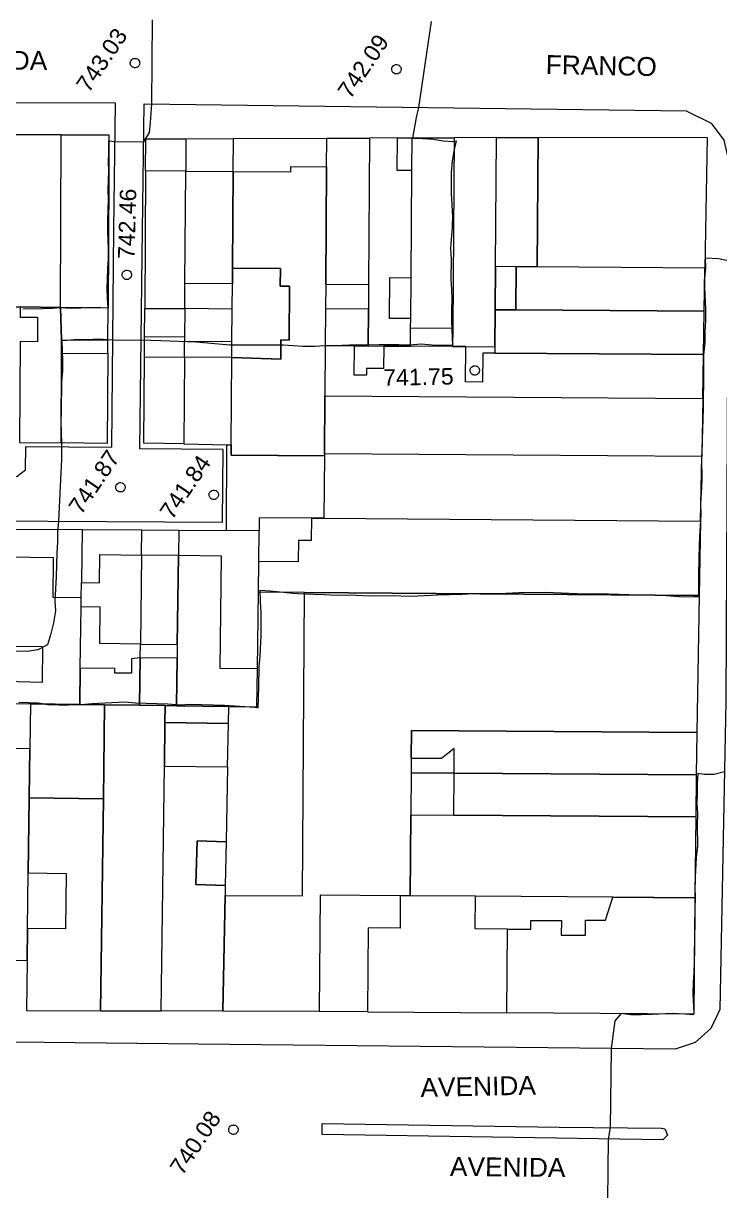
# Model space of a CAD drawing. Header units: metres. Extents: x 7 to 327053, y 40 to 7393807.
# Drawn here: x 326087 to 326161, y 7393134.6 to 7393258.6 of the extents above; entities that cross this region are included whole.
import ezdxf
from ezdxf.enums import TextEntityAlignment as Align

# ---------------------------------------------------------------- set-up
doc = ezdxf.new("R2010")
doc.units = ezdxf.units.M
doc.layers.get('0').update_dxf_attribs({"lineweight": 18})
for name, color, linetype, lineweight in [('100_SIST_VIARIO_MEIO_FIO', 1, 'Continuous', 18), ('108_SEP_FIS_CANT_CENT_ILHA', 7, 'Continuous', 18), ('144_P_DUPLA_ASF_TOP', 7, 'Continuous', 18), ('160_P_SIMP_ASF_TOP', 7, 'Continuous', 18), ('206_MURO_E_MURO_ARRIMO', 7, 'Continuous', 18), ('214_PROJ_BEIRAL_EDIF', 10, 'Continuous', 18), ('600_CURVA_MESTRA', 14, 'Continuous', 18), ('604_CURVA_INTERM', 7, 'Continuous', 18), ('606_PTO_COTADO', 7, 'Continuous', 18), ('608_PTO_COTADO_INTERVIA', 1, 'Continuous', 18)]:
    doc.layers.add(name, color=color, linetype=linetype, lineweight=lineweight)
doc.styles.add('Style-Arial', font='arial.ttf', dxfattribs={"height": 1.75})

# ---------------------------------------------------------------- blocks, each defined once
blk = doc.blocks.new('SP09')
at = {"color": 0, "linetype": 'Continuous'}
blk.add_lwpolyline([(-0.03, -0.51), (-0.14, -0.49), (-0.24, -0.46), (-0.31, -0.42), (-0.35, -0.39), (-0.42, -0.31), (-0.47, -0.24), (-0.51, -0.15), (-0.52, -0.09), (-0.52, 0.03), (-0.51, 0.11), (-0.48, 0.2), (-0.44, 0.27), (-0.4, 0.33), (-0.32, 0.39), (-0.23, 0.44), (-0.15, 0.48), (-0.1, 0.48), (-0.03, 0.48), (0.08, 0.48), (0.19, 0.44), (0.27, 0.4), (0.35, 0.32), (0.41, 0.23), (0.46, 0.11), (0.48, 0.03), (0.48, -0.03), (0.47, -0.08), (0.44, -0.21), (0.38, -0.3), (0.31, -0.38), (0.23, -0.44), (0.1, -0.49), (0.02, -0.51)], close=True, dxfattribs=at)
blk = doc.blocks.new('SP10')
at = {"color": 0, "linetype": 'Continuous'}
blk.add_lwpolyline([(-0.03, -0.51), (-0.14, -0.49), (-0.24, -0.46), (-0.31, -0.42), (-0.35, -0.39), (-0.42, -0.31), (-0.47, -0.24), (-0.51, -0.15), (-0.52, -0.09), (-0.52, 0.03), (-0.51, 0.11), (-0.48, 0.2), (-0.44, 0.27), (-0.4, 0.33), (-0.32, 0.39), (-0.23, 0.44), (-0.15, 0.48), (-0.1, 0.48), (-0.03, 0.48), (0.08, 0.48), (0.19, 0.44), (0.27, 0.4), (0.35, 0.32), (0.41, 0.23), (0.46, 0.11), (0.48, 0.03), (0.48, -0.03), (0.47, -0.08), (0.44, -0.21), (0.38, -0.3), (0.31, -0.38), (0.23, -0.44), (0.1, -0.49), (0.02, -0.51)], close=True, dxfattribs=at)

msp = doc.modelspace()

# ---------------------------------------------------------------- linework, layer by layer
at = {"layer": '100_SIST_VIARIO_MEIO_FIO'}
for points in [[(325970.343, 7393250.546), (325952.118, 7393250.601), (325950.057, 7393249.726), (325947.998, 7393247.581), (325947.31, 7393245.933), (325946.716, 7393212.305), (325949.776, 7393210.848), (326086.36, 7393210.435), (326087.268, 7393211.154), (326087.285, 7393213.652), (326096.438, 7393213.569), (326096.643, 7393236.735), (326096.812, 7393250.086), (325982.822, 7393250.332)], [(326099.874, 7393250.045), (326157.41, 7393249.275), (326160.073, 7393247.978), (326161.406, 7393246.186), (326161.914, 7393244.011), (326161.632, 7393186.544), (326160.989, 7393153.836), (326160.048, 7393151.811), (326158.382, 7393150.323), (326156.264, 7393149.612), (326108.934, 7393150.104), (325951.581, 7393151.809), (325948.802, 7393152.852), (325946.853, 7393155.089), (325946.333, 7393156.555), (325946.771, 7393205.918), (325950.036, 7393207.008), (326009.491, 7393206.178), (326108.176, 7393205.594), (326108.257, 7393213.333), (326099.404, 7393213.382), (326099.658, 7393233.89)]]:
    msp.add_lwpolyline(points, close=True, dxfattribs=at)
at = {"layer": '108_SEP_FIS_CANT_CENT_ILHA'}
msp.add_lwpolyline([(326154.787, 7393141.249), (326155.146, 7393141.15), (326155.434, 7393140.505), (326154.949, 7393139.991), (326118.768, 7393140.568), (326118.755, 7393141.722), (326143.928, 7393141.347)], close=True, dxfattribs=at)
at = {"layer": '206_MURO_E_MURO_ARRIMO'}
for p, q in [((326100.012, 7393242.919), (326100.031, 7393246.297)), ((326100.031, 7393246.297), (326104.303, 7393246.314)), ((326104.303, 7393246.314), (326109.348, 7393246.335)), ((326109.348, 7393246.335), (326119.256, 7393246.374)), ((326126.759, 7393246.404), (326128.311, 7393246.41)), ((326096.004, 7393223.526), (326096.013, 7393224.942)), ((326099.899, 7393223.148), (326099.911, 7393225.269)), ((326085.375, 7393204.87), (326093.272, 7393204.82)), ((326093.272, 7393204.82), (326099.616, 7393204.779)), ((326099.616, 7393204.779), (326103.541, 7393204.754)), ((326103.541, 7393204.754), (326108.597, 7393204.721)), ((326123.583, 7393153.595), (326118.449, 7393153.632))]:
    msp.add_line(p, q, dxfattribs=at)
for points in [[(326104.303, 7393246.314), (326104.277, 7393242.888)], [(326109.322, 7393242.851), (326109.348, 7393246.335)], [(326104.132, 7393223.116), (326104.144, 7393224.833)], [(326093.272, 7393204.82), (326093.2, 7393199.178)], [(326099.582, 7393202.106), (326099.616, 7393204.779)], [(326103.541, 7393204.754), (326103.507, 7393202.055)], [(326112.037, 7393201.451), (326112.079, 7393204.677)], [(326111.891, 7393190.01), (326111.995, 7393198.157)], [(326099.442, 7393191.202), (326099.461, 7393192.658)]]:
    msp.add_lwpolyline(points, dxfattribs=at)
at = {"layer": '214_PROJ_BEIRAL_EDIF'}
for points in [[(326086.03, 7393246.733), (326085.954, 7393228.475), (326086.706, 7393228.465), (326090.98, 7393228.409), (326091.057, 7393246.742)], [(326096.033, 7393228.343), (326090.98, 7393228.409), (326091.057, 7393246.742), (326096.107, 7393246.751), (326096.115, 7393242.263)], [(326119.234, 7393243.332), (326119.256, 7393246.374), (326123.811, 7393246.392), (326123.696, 7393230.824), (326119.142, 7393230.858)], [(326123.648, 7393224.32), (326125.306, 7393224.307), (326128.148, 7393224.286), (326128.162, 7393226.189), (326128.169, 7393227.219), (326125.91, 7393227.235), (326125.942, 7393231.583), (326128.201, 7393231.566), (326128.285, 7393242.942), (326126.734, 7393242.953), (326126.759, 7393246.404), (326123.811, 7393246.392), (326123.696, 7393230.824), (326123.677, 7393228.232)], [(326128.169, 7393227.219), (326128.201, 7393231.566), (326128.285, 7393242.942), (326128.311, 7393246.41), (326132.776, 7393246.428), (326132.626, 7393226.156), (326128.162, 7393226.189)], [(326132.626, 7393226.156), (326132.612, 7393224.254), (326134.01, 7393224.243), (326137.1, 7393224.221), (326137.129, 7393228.162), (326137.163, 7393232.749), (326137.264, 7393246.446), (326132.776, 7393246.428)], [(326139.358, 7393232.733), (326137.163, 7393232.749), (326137.264, 7393246.446), (326141.704, 7393246.464), (326141.603, 7393232.717)], [(326141.704, 7393246.464), (326150.816, 7393246.5), (326159.661, 7393246.456), (326159.417, 7393232.585), (326141.603, 7393232.717)], [(326119.234, 7393243.332), (326119.142, 7393230.858), (326119.123, 7393228.265), (326119.094, 7393224.353), (326119.054, 7393219.02), (326119.009, 7393212.872), (326119.008, 7393212.647), (326109.1, 7393212.72), (326109.108, 7393213.816), (326109.177, 7393223.079), (326114.378, 7393222.923), (326114.393, 7393224.952), (326115.261, 7393224.946), (326115.303, 7393230.653), (326114.313, 7393230.661), (326114.327, 7393232.546), (326109.247, 7393232.583), (326109.322, 7393242.851), (326115.435, 7393242.806), (326115.439, 7393243.36)], [(326104.189, 7393230.951), (326104.277, 7393242.888), (326100.012, 7393242.919), (326099.928, 7393228.308), (326104.17, 7393228.277)], [(326109.322, 7393242.851), (326109.247, 7393232.583), (326109.234, 7393230.914), (326104.189, 7393230.951), (326104.277, 7393242.888)], [(326109.215, 7393228.24), (326109.234, 7393230.914), (326109.247, 7393232.583), (326114.327, 7393232.546), (326114.313, 7393230.661), (326115.303, 7393230.653), (326115.261, 7393224.946), (326114.393, 7393224.952), (326114.378, 7393222.923), (326109.177, 7393223.079), (326109.189, 7393224.796)], [(326137.163, 7393232.749), (326137.129, 7393228.162), (326139.324, 7393228.146), (326139.358, 7393232.733)], [(326159.336, 7393227.998), (326159.417, 7393232.585), (326141.603, 7393232.717), (326139.358, 7393232.733), (326139.324, 7393228.146)], [(326086.69, 7393224.773), (326086.646, 7393214.078), (326091.057, 7393214.02), (326091.097, 7393223.546), (326091.103, 7393224.963), (326090.98, 7393228.409), (326086.706, 7393228.465), (326086.701, 7393227.368), (326088.557, 7393227.361), (326088.546, 7393224.765)], [(326096.033, 7393228.343), (326090.98, 7393228.409), (326091.103, 7393224.963), (326096.013, 7393224.942)], [(326099.928, 7393228.308), (326104.17, 7393228.277), (326104.147, 7393225.238), (326099.911, 7393225.269)], [(326104.147, 7393225.238), (326104.144, 7393224.833), (326109.189, 7393224.796), (326109.215, 7393228.24), (326104.17, 7393228.277)], [(326123.648, 7393224.32), (326123.677, 7393228.232), (326119.123, 7393228.265), (326119.094, 7393224.353), (326122.204, 7393224.33)], [(326139.324, 7393228.146), (326137.129, 7393228.162), (326137.1, 7393224.221), (326137.095, 7393223.556), (326159.255, 7393223.393), (326159.336, 7393227.998)], [(326091.057, 7393214.02), (326091.097, 7393223.546), (326096.004, 7393223.526), (326095.948, 7393213.955)], [(326122.204, 7393224.33), (326119.094, 7393224.353), (326119.054, 7393219.02), (326159.173, 7393218.724), (326159.255, 7393223.393), (326137.095, 7393223.556), (326135.814, 7393223.566), (326135.791, 7393220.481), (326133.982, 7393220.495), (326134.01, 7393224.243), (326132.612, 7393224.254), (326128.148, 7393224.286), (326125.306, 7393224.307), (326125.288, 7393221.918), (326123.478, 7393221.931), (326123.472, 7393221.213), (326122.181, 7393221.223)], [(326104.132, 7393223.116), (326104.064, 7393213.904), (326099.847, 7393213.983), (326099.899, 7393223.148)], [(326104.132, 7393223.116), (326104.064, 7393213.904), (326108.649, 7393213.819), (326109.108, 7393213.816), (326109.177, 7393223.079)], [(326159.065, 7393212.577), (326119.009, 7393212.872), (326119.054, 7393219.02), (326159.173, 7393218.724)], [(326119.008, 7393212.647), (326118.959, 7393206.009), (326117.656, 7393206.018), (326112.089, 7393206.059), (326112.079, 7393204.677), (326108.597, 7393204.721), (326108.649, 7393213.819), (326109.108, 7393213.816), (326109.1, 7393212.72)], [(326119.008, 7393212.647), (326118.959, 7393206.009), (326158.944, 7393205.714), (326159.065, 7393212.577), (326119.009, 7393212.872)], [(326117.656, 7393206.018), (326118.959, 7393206.009), (326158.944, 7393205.714), (326158.805, 7393197.812), (326116.905, 7393198.121), (326111.995, 7393198.157), (326112.037, 7393201.451), (326116.271, 7393201.42), (326116.287, 7393203.698), (326117.639, 7393203.688)], [(326099.582, 7393202.106), (326099.461, 7393192.658), (326095.143, 7393192.714), (326095.192, 7393196.584), (326093.167, 7393196.61), (326093.179, 7393197.573), (326093.2, 7393199.178), (326095.117, 7393199.153), (326095.156, 7393202.162)], [(326085.168, 7393188.662), (326085.138, 7393186.322), (326087.785, 7393186.29), (326093.034, 7393186.226), (326093.084, 7393190.092), (326093.167, 7393196.61), (326093.179, 7393197.573), (326090.193, 7393197.605), (326090.238, 7393201.813), (326085.337, 7393201.865), (326085.216, 7393192.437), (326089.07, 7393192.387), (326089.021, 7393188.577)], [(326103.386, 7393192.608), (326103.507, 7393202.055), (326099.582, 7393202.106), (326099.461, 7393192.658)], [(326103.507, 7393202.055), (326103.386, 7393192.608), (326103.367, 7393191.151), (326103.303, 7393186.097), (326108.851, 7393186.027), (326111.84, 7393185.988), (326111.891, 7393190.01), (326107.929, 7393190.061), (326108.082, 7393201.997)], [(326127.061, 7393165.926), (326118.54, 7393165.988), (326118.449, 7393153.632), (326108.217, 7393153.666), (326108.458, 7393165.957), (326116.668, 7393165.896), (326116.905, 7393198.121), (326158.805, 7393197.812), (326158.549, 7393183.263), (326128.238, 7393183.487), (326128.216, 7393180.51), (326128.205, 7393178.984), (326128.172, 7393174.528), (326128.109, 7393165.918)], [(326093.084, 7393190.092), (326093.034, 7393186.226), (326095.662, 7393186.193), (326099.378, 7393186.148), (326099.442, 7393191.202), (326098.532, 7393191.075), (326098.513, 7393189.554), (326096.746, 7393189.576), (326096.752, 7393190.045)], [(326103.367, 7393191.151), (326099.442, 7393191.202), (326099.378, 7393186.148), (326102.091, 7393186.113), (326103.303, 7393186.097)], [(326087.725, 7393181.557), (326087.658, 7393176.316), (326095.535, 7393176.215), (326095.662, 7393186.193), (326093.034, 7393186.226), (326087.785, 7393186.29)], [(326095.535, 7393176.215), (326095.247, 7393153.709), (326101.676, 7393153.688), (326102.008, 7393179.681), (326102.068, 7393184.31), (326102.091, 7393186.113), (326099.378, 7393186.148), (326095.662, 7393186.193)], [(326108.851, 7393186.027), (326103.303, 7393186.097), (326102.091, 7393186.113), (326102.068, 7393184.31), (326108.816, 7393184.223)], [(326102.008, 7393179.681), (326108.725, 7393179.595), (326108.816, 7393184.223), (326102.068, 7393184.31)], [(326132.769, 7393178.951), (326132.788, 7393181.543), (326131.434, 7393180.486), (326128.216, 7393180.51), (326128.238, 7393183.487), (326158.549, 7393183.263), (326158.47, 7393178.761)], [(326087.658, 7393176.316), (326087.725, 7393181.557), (326082.385, 7393181.495), (326082.151, 7393159.77), (326082.069, 7393159.112), (326087.437, 7393159.035), (326087.481, 7393162.444), (326087.556, 7393168.348)], [(326128.216, 7393180.51), (326128.205, 7393178.984), (326132.769, 7393178.951), (326132.788, 7393181.543), (326131.434, 7393180.486)], [(326108.479, 7393167.025), (326108.458, 7393165.957), (326108.217, 7393153.666), (326101.676, 7393153.688), (326102.008, 7393179.681), (326108.725, 7393179.595), (326108.569, 7393171.638), (326105.498, 7393171.738), (326105.348, 7393167.127)], [(326132.736, 7393174.494), (326132.769, 7393178.951), (326128.205, 7393178.984), (326128.172, 7393174.528)], [(326132.736, 7393174.494), (326132.769, 7393178.951), (326158.47, 7393178.761), (326158.431, 7393174.305)], [(326087.369, 7393153.736), (326095.247, 7393153.709), (326095.535, 7393176.215), (326087.658, 7393176.316), (326087.556, 7393168.348), (326091.577, 7393168.296), (326091.502, 7393162.393), (326087.481, 7393162.444), (326087.437, 7393159.035)], [(326132.736, 7393174.494), (326158.431, 7393174.305), (326158.355, 7393165.695), (326149.619, 7393165.759), (326135.042, 7393165.867), (326128.109, 7393165.918), (326128.172, 7393174.528)], [(326108.569, 7393171.638), (326108.479, 7393167.025), (326105.348, 7393167.127), (326105.498, 7393171.738)], [(326087.481, 7393162.444), (326087.556, 7393168.348), (326091.577, 7393168.296), (326091.502, 7393162.393)], [(326135.042, 7393165.867), (326128.109, 7393165.918), (326127.061, 7393165.926), (326127.036, 7393162.494), (326123.648, 7393162.519), (326123.583, 7393153.595), (326138.375, 7393153.486), (326138.44, 7393162.376), (326135.017, 7393162.401)], [(326149.619, 7393165.759), (326158.355, 7393165.695), (326158.246, 7393153.339), (326138.375, 7393153.486), (326138.44, 7393162.376), (326140.917, 7393162.358), (326140.924, 7393163.308), (326144.173, 7393163.284), (326144.161, 7393161.749), (326146.727, 7393161.73), (326146.738, 7393163.341), (326148.868, 7393163.325)]]:
    msp.add_lwpolyline(points, close=True, dxfattribs=at)
at = {"layer": '600_CURVA_MESTRA', "elevation": 740}
msp.add_lwpolyline([(326161.486, 7393179.094), (326160.379, 7393178.808), (326159.371, 7393178.795), (326158.669, 7393178.901), (326158.583, 7393177.863), (326158.595, 7393176.856), (326158.548, 7393175.696), (326158.619, 7393174.692), (326158.604, 7393173.382), (326158.611, 7393171.215), (326158.464, 7393169.988), (326158.385, 7393167.913), (326158.338, 7393166.757), (326158.371, 7393165.757), (326158.331, 7393164.539), (326158.351, 7393163.517), (326158.31, 7393161.042), (326158.275, 7393159.99), (326158.279, 7393158.905), (326158.244, 7393157.752), (326158.169, 7393156.692), (326158.128, 7393155.527), (326158.218, 7393153.397), (326158.13, 7393153.281), (326157.319, 7393153.347), (326155.929, 7393153.412), (326153.819, 7393153.295), (326152.651, 7393153.262), (326151.552, 7393153.262), (326150.522, 7393153.396), (326149.859, 7393152.646), (326149.448, 7393149.683), (326149.366, 7393141.298), (326149.152, 7393140.083), (326149.06, 7393133.535)], dxfattribs=at)
at = {"layer": '604_CURVA_INTERM', "flags": 128}
for points, elevation in [([(326130.352, 7393258.785), (326128.996, 7393249.655), (326128.74, 7393248.584), (326128.367, 7393246.377), (326129.434, 7393246.365), (326130.567, 7393246.293), (326131.623, 7393246.088), (326132.643, 7393246.038), (326132.985, 7393246.1), (326132.756, 7393245.005), (326132.554, 7393243.92), (326132.454, 7393242.715), (326132.469, 7393240.521), (326132.599, 7393238.048), (326132.566, 7393236.983), (326132.391, 7393234.687), (326132.461, 7393233.524), (326132.415, 7393231.362), (326132.518, 7393230.341), (326132.55, 7393229.322), (326132.502, 7393228.136), (326132.51, 7393226.95), (326132.612, 7393224.369), (326131.58, 7393224.361), (326130.459, 7393224.414), (326129.269, 7393224.5), (326128.09, 7393224.409), (326126.897, 7393224.441), (326124.789, 7393224.44), (326123.606, 7393224.404), (326122.443, 7393224.424), (326120.108, 7393224.338), (326119.096, 7393224.337), (326117.948, 7393224.253), (326116.704, 7393224.258), (326115.675, 7393224.318), (326114.624, 7393224.414), (326111.263, 7393224.407), (326110.01, 7393224.389), (326108.952, 7393224.393), (326106.584, 7393224.622), (326105.44, 7393224.701), (326101.636, 7393224.849), (326100.585, 7393224.905), (326096.538, 7393224.947), (326095.026, 7393225.019), (326093.902, 7393224.98), (326092.789, 7393224.99), (326091.7, 7393224.901), (326091.12, 7393224.885), (326091.186, 7393222.738), (326091.178, 7393221.632), (326091.103, 7393220.494), (326091.038, 7393217.331), (326091.01, 7393216.249), (326091.083, 7393213.935), (326091.104, 7393212.299), (326090.761, 7393205.697), (326090.65, 7393204.55), (326090.657, 7393203.499), (326090.587, 7393202.336), (326090.528, 7393199.842), (326090.385, 7393197.193), (326090.454, 7393196.186), (326090.251, 7393194.91), (326089.926, 7393193.627), (326089.598, 7393192.558), (326088.562, 7393192.023), (326087.441, 7393191.856), (326082.268, 7393192.009)], 742), ([(326086.987, 7393228.245), (326089.077, 7393228.308), (326090.131, 7393228.329), (326090.997, 7393228.388), (326092.114, 7393228.346), (326093.151, 7393228.351), (326094.207, 7393228.422), (326095.273, 7393228.405), (326096.039, 7393228.358), (326095.972, 7393229.382), (326095.937, 7393230.404), (326096.011, 7393232.554), (326096.07, 7393233.579), (326096.095, 7393234.613), (326096.023, 7393236.524), (326096.025, 7393237.634), (326096.063, 7393239.902), (326096.036, 7393240.933), (326096.093, 7393241.941), (326096.103, 7393242.959), (326096.09, 7393243.78), (326096.125, 7393244.846), (326096.108, 7393246.089), (326096.761, 7393246.042), (326099.82, 7393246.003), (326100.428, 7393246.989), (326100.537, 7393248.038), (326100.664, 7393250.034), (326100.753, 7393258.952)], 743), ([(326086.559, 7393186.467), (326088.615, 7393186.408), (326089.623, 7393186.241), (326090.755, 7393186.209), (326091.846, 7393186.215), (326093.167, 7393186.246), (326094.334, 7393186.346), (326097.803, 7393186.503), (326098.959, 7393186.423), (326102.344, 7393186.295), (326103.697, 7393186.201), (326104.731, 7393186.261), (326107.194, 7393186.188), (326108.404, 7393186.173), (326110.577, 7393186.033), (326111.638, 7393185.944), (326111.985, 7393185.89), (326112.046, 7393188.1), (326112.082, 7393190.277), (326112.179, 7393191.376), (326112.284, 7393193.576), (326112.303, 7393194.775), (326112.299, 7393195.958), (326112.208, 7393197.177), (326112.198, 7393198.361), (326113.209, 7393198.306), (326114.298, 7393198.211), (326115.651, 7393198.061), (326116.797, 7393197.991), (326117.894, 7393197.969), (326118.964, 7393197.899), (326120.273, 7393197.863), (326121.344, 7393197.865), (326122.388, 7393197.845), (326123.884, 7393197.774), (326126.371, 7393197.795), (326127.887, 7393197.746), (326128.909, 7393197.762), (326131.005, 7393197.877), (326133.676, 7393197.96), (326134.834, 7393198.038), (326137.242, 7393198.034), (326138.267, 7393198.043), (326139.701, 7393198.124), (326142.522, 7393198.153), (326146.654, 7393197.978), (326147.982, 7393198.021), (326149.003, 7393197.975), (326149.134, 7393197.985), (326150.283, 7393197.937), (326151.35, 7393197.926), (326152.597, 7393197.877), (326154.86, 7393197.848), (326157.142, 7393197.686), (326158.208, 7393197.687), (326158.757, 7393197.717), (326158.781, 7393198.794), (326158.759, 7393199.831), (326158.793, 7393201.89), (326158.878, 7393204.128), (326158.952, 7393205.172), (326158.999, 7393206.362), (326158.992, 7393207.557), (326159.005, 7393208.196), (326159.072, 7393209.253), (326159.111, 7393210.257), (326159.067, 7393212.256), (326159.189, 7393215.477), (326159.265, 7393217.713), (326159.262, 7393219.024), (326159.305, 7393220.165), (326159.289, 7393222.324), (326159.301, 7393223.376), (326159.422, 7393224.63), (326159.446, 7393225.821), (326159.494, 7393227.023), (326159.51, 7393228.22), (326159.395, 7393230.508), (326159.397, 7393231.51), (326159.493, 7393232.615), (326159.478, 7393233.683), (326160.842, 7393233.596), (326161.862, 7393233.374)], 741)]:
    msp.add_lwpolyline(points, dxfattribs=dict(at, elevation=elevation))

# ---------------------------------------------------------------- block references
at = {"layer": '606_PTO_COTADO', "rotation": 55.83005668387076}
for p in [(326126.659, 7393253.731, 742.094), (326098.032, 7393231.897, 742.464), (326134.982, 7393221.743, 741.754)]:
    msp.add_blockref('SP09', p, dxfattribs=at)
at = {"layer": '608_PTO_COTADO_INTERVIA', "rotation": 55.83005668387076}
for p in [(326098.896, 7393254.391, 743.029), (326097.348, 7393209.329, 741.869), (326107.264, 7393208.531, 741.844), (326109.344, 7393141.097, 740.079)]:
    msp.add_blockref('SP10', p, dxfattribs=at)

# ---------------------------------------------------------------- texts
at = {"layer": '144_P_DUPLA_ASF_TOP', "style": 'Style-Arial'}
for rotation, p in [(1.20357, (326129.201, 7393145.545)), (359.38973, (326132.337, 7393137.171))]:
    msp.add_text('AVENIDA', height=2, rotation=rotation, dxfattribs=at).set_placement(p, align=Align.MIDDLE_LEFT)
at = {"layer": '160_P_SIMP_ASF_TOP', "style": 'Style-Arial'}
msp.add_text('LACERDA', height=2, rotation=359.738, dxfattribs=at).set_placement((326076.381, 7393254.695), align=Align.MIDDLE_LEFT)
msp.add_text('FRANCO', height=2, rotation=358.83006, dxfattribs=at).set_placement((326142.489, 7393253.217))
at = {"layer": '606_PTO_COTADO', "style": 'Style-Arial'}
for s, rotation, p in [('742.09', 55.83006, (326123.124, 7393254.026, 742.094)), ('742.46', 88.33007, (326098.06, 7393237.29, 742.464)), ('741.75', 1.13579, (326128.986, 7393221.026, 741.754))]:
    msp.add_text(s, height=1.75, rotation=rotation, dxfattribs=at).set_placement(p, align=Align.MIDDLE_CENTER)
at = {"layer": '608_PTO_COTADO_INTERVIA', "style": 'Style-Arial'}
for s, p in [('743.03', (326095.36, 7393254.686, 743.029)), ('741.87', (326094.553, 7393209.867, 741.869)), ('741.84', (326104.222, 7393209.333, 741.844)), ('740.08', (326105.294, 7393139.69, 740.079))]:
    msp.add_text(s, height=1.75, rotation=55.83006, dxfattribs=at).set_placement(p, align=Align.MIDDLE_CENTER)

doc.saveas('drawing.dxf')
